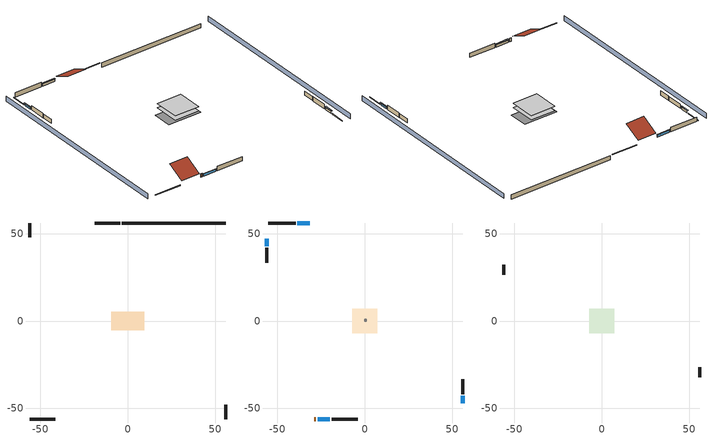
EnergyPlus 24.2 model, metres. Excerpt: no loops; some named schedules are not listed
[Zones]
basement - unconditioned
 floor foundation (Slab1 construction): -9.54,-5.31 -9.54,5.31 9.54,5.31 9.54,-5.31 z-2.13
 wall outside (RimJoist1 construction): -4.26,56.04 -18.99,56.04 z0.3:0.61
 wall outside (RimJoist2 construction): 56.04,-56.04 56.04,-47.87 z0.3:0.61
 wall outside (RimJoist3 construction): -56.04,-56.04 -41.32,-56.04 z0.3:0.61
 wall outside (RimJoist4 construction): -56.04,56.04 -56.04,47.87 z0.3:0.61
 wall foundation (FoundationWall1 construction): 56.04,56.04 -3.33,56.04 z-2.13:0.3
central ac and furnace airloop ret air zone
 floor adiabatic (AdiabaticConst): 0,0 0,1 1,1 1,0 z0
 wall adiabatic (AdiabaticConst): 0,1 0,0 1,0 1,1 0,1 z0:1
 ceiling adiabatic (AdiabaticConst): 1,0 1,1 0,1 0,0 z1
conditioned space
 floor to basement - unconditioned (Floor1 construction): -7.11,-7.11 -7.11,7.11 7.11,7.11 7.11,-7.11 z0.3
 wall outside (AdiabaticWallConstruction 1): -28.82,-56.04 -27.91,-56.04 z0.3:2.34
 wall outside (AdiabaticWallConstruction): -31.48,56.04 -38.53,56.04 / -26.98,-56.04 -19.93,-56.04 z0.3:1.49; 56.04,-46.94 56.04,-42.82 / -56.04,46.94 -56.04,42.82 z0.3:1.43
 wall outside (Wall1 construction): -39.46,56.04 -55.11,56.04 z0.3:2.74
 wall outside (Wall2 construction): 56.04,-41.89 56.04,-33.19 z0.3:2.74
 wall outside (Wall3 construction): -19,-56.04 -4.11,-56.04 z0.3:2.74
 wall outside (Wall4 construction): -56.04,41.89 -56.04,33.19 z0.3:2.74
 window (WindowConstruction): -31.48,56.04 -38.53,56.04 z0.3:1.49
 window (WindowConstruction 1): 56.04,-46.94 56.04,-42.82 z0.3:1.43
 window (WindowConstruction 2): -26.98,-56.04 -19.93,-56.04 z0.3:1.49
 window (WindowConstruction 3): -56.04,46.94 -56.04,42.82 z0.3:1.43
 door (Door): -28.82,-56.04 -27.91,-56.04 z0.3:2.34
attic - vented
 floor to conditioned space (Floor2 construction Reversed): -7.11,-7.11 -7.11,7.11 7.11,7.11 7.11,-7.11 z2.74
 wall outside (Wall5 construction): 56.04,-32.26 56.04,-26.5 z0.3:2.74
 wall outside (Wall6 construction): -56.04,32.26 -56.04,26.5 z0.3:2.74
 roof outside (Roof1 construction): -30.55,56.04,2.74 -30.55,46.53,7.5 -19.91,46.53,7.5 -19.91,56.04,2.74
 roof outside (Roof2 construction): -29.75,-56.04,2.74 -29.75,-46.53,7.5 -40.39,-46.53,7.5 -40.39,-56.04,2.74
shading: -60.61,56.04 -60.61,-56.04 / 60.61,-56.04 60.61,56.04 z0:2.74; -38.84,56.04 -31.18,56.04 -31.18,56.65 -38.84,56.65 z1.8; 56.04,-42.51 56.04,-47.25 56.65,-47.25 56.65,-42.51 z1.74; -19.63,-56.04 -27.28,-56.04 -27.28,-56.65 -19.63,-56.65 z1.8; -56.04,42.51 -56.04,47.25 -56.65,47.25 -56.65,42.51 z1.74
[Building]
Building 1: Terrain=Suburbs
[Site:Location]
Portland Intl Arpt_OR: Latitude {deg}=45.59; Longitude {deg}=-122.6; Time Zone {hr}=-8; Elevation {m}=33; Keep Site Location Information=Yes
[Site:GroundTemperature:Shallow]
10.2558, 8.96328, 8.85977, 9.47314, 11.9355, 14.3863, 16.5111, 17.8571, 17.9714, 16.8767, 14.8061, 12.4304
[Site:WaterMainsTemperature]
Calculation Method=Schedule; Temperature Schedule=mains temperature schedule
[Material] Roughness=Rough; Thermal Absorptance=0.9
Name | Thickness {m} | Conductivity {W/m-K} | Density {kg/m3} | Specific Heat {J/kg-K} | Solar Absorptance | Visible Absorptance
asphalt or fiberglass shingles | 0.00635 | 0.162714 | 1121.4 | 1465.45 | 0.85 | 0.85
ceiling loosefill ins | 0.0846667 | 0.0480833 | 16.02 | 1046.75 | 0.7 | 0.7
ceiling stud and cavity | 0.1397 | 0.0920385 | 65.682 | 1177.47 | 0.7 | 0.7
concrete 4.0 in. | 0.1016 | 1.803125 | 2242.8 | 837.4 | 0.7 | 0.7
concrete 8.0 in. | 0.2032 | 1.803125 | 2242.8 | 837.4 | 0.7 | 0.7
door material | 0.04445 | 0.0612267 | 512.64 | 1214.23 | 0.7 | 0.7
fiber cement siding | 0.009525 | 0.258207 | 347.634 | 1004.88 | 0.5 | 0.5
floor covering | 0.0127 | 0.0433444 | 54.468 | 1339.84 | 0.6 | 0.6
floor stud and cavity | 0.1397 | 0.923637 | 92.3553 | 1139.71 | 0.7 | 0.7
furniture material basement - unconditioned 1; furniture material conditioned space 1 | 0.1524 | 0.115458 | 640.8 | 1214.23 | 0.6 | 0.6
gypsum board | 0.0127 | 0.160291 | 801 | 837.4 | 0.6 | 0.6
osb sheathing 0.5 in. | 0.0127 | 0.115458 | 512.64 | 1214.23 | 0.6 | 0.6
osb sheathing 0.5 in. 1 | 0.0127 | 0.115458 | 512.64 | 1214.23 | 0.7 | 0.7
osb sheathing 0.75 in. | 0.01905 | 0.115458 | 512.64 | 1214.23 | 0.7 | 0.7
rim joist stud and cavity | 0.0508 | 0.178804 | 50.32683 | 1063.81 | 0.6 | 0.6
roof rigid ins | 0.00281632 | 0.029427 | 32.04 | 1214.23 | 0.7 | 0.7
wall rigid ins | 0.512978 | 0.029427 | 32.04 | 1214.23 | 0.7 | 0.7
wall stud and cavity | 0.1397 | 0.551395 | 139.0536 | 1170.24 | 0.7 | 0.7
wall stud and cavity 1 | 0.1397 | 0.346631 | 139.0536 | 1170.24 | 0.6 | 0.6
wall stud and cavity 2 | 0.0889 | 0.380278 | 52.3479 | 1209.89 | 0.7 | 0.7
wall stud and cavity 3 | 0.0889 | 0.391764 | 83.0341 | 1211.67 | 0.7 | 0.7
wood siding; wood siding 1 | 0.0254 | 0.102417 | 544.68 | 1172.36 | 0.7 | 0.7
[Material:NoMass]
Adiabatic: Roughness=Rough; Thermal Resistance {m2-K/W}=176.1; Thermal Absorptance=0.9; Solar Absorptance=0.7; Visible Absorptance=0.7
[WindowMaterial:SimpleGlazingSystem]
WindowMaterial: U-Factor {W/m2-K}=2.78222; Solar Heat Gain Coefficient=0.56
[Construction]
AdiabaticConst: Adiabatic
AdiabaticWallConstruction: wood siding, wall rigid ins, wall stud and cavity 2, gypsum board
AdiabaticWallConstruction 1: wood siding 1, wall rigid ins, wall stud and cavity 2, gypsum board
Door: door material
Floor1 construction: floor stud and cavity, osb sheathing 0.75 in., floor covering
Floor2 construction Reversed: gypsum board, ceiling stud and cavity, ceiling loosefill ins
FoundationWall1 construction: concrete 8.0 in.
furniture construction basement - unconditioned 1: furniture material basement - unconditioned 1
furniture construction conditioned space 1: furniture material conditioned space 1
PartitionWallConstruction: gypsum board, wall stud and cavity 3, gypsum board
RimJoist1 construction; RimJoist2 construction; RimJoist3 construction; RimJoist4 construction: fiber cement siding, rim joist stud and cavity
Roof1 construction; Roof2 construction: asphalt or fiberglass shingles, roof rigid ins, osb sheathing 0.5 in.
Slab1 construction: concrete 4.0 in.
Wall1 construction; Wall2 construction; Wall3 construction; Wall4 construction: fiber cement siding, osb sheathing 0.5 in. 1, wall stud and cavity, gypsum board
Wall5 construction; Wall6 construction: fiber cement siding, osb sheathing 0.5 in. 1, wall stud and cavity 1
WindowConstruction; WindowConstruction 1; WindowConstruction 2; WindowConstruction 3: WindowMaterial
[Zone] Multiplier=1
Name | Volume {m3} | Part of Total Floor Area
attic - vented | 214.681 | Yes
basement - unconditioned; conditioned space | 493.619 | Yes
central ac and furnace airloop ret air zone | 1 | No
[Space]
Name | Zone | Volume {m3} | Space Type
attic - vented 1 | attic - vented | 214.681
basement - unconditioned 1 | basement - unconditioned | 493.619
central ac and furnace airloop ret air space | central ac and furnace airloop ret air zone |  | Plenum Space Type
conditioned space 1 | conditioned space | 493.619
[ZoneInfiltration:EffectiveLeakageArea]
infil attic - vented 1: Zone or Space=attic - vented 1; Schedule=Always On Discrete; Effective Air Leakage Area {cm2}=6747.18; Stack Coefficient=0.000221234; Wind Coefficient=3.80944e-05
[ZoneMixing] Schedule=Always On Continuous; Design Flow Rate Calculation Method=Flow/Zone; Design Flow Rate {m3/s}=0
Name | Zone or Space | Source Zone or Space
whole house fan mix | attic - vented | conditioned space
central ac and furnace airloop_0 ZoneMixCondToDZ mix | basement - unconditioned | conditioned space
central ac and furnace airloop_0 ZoneMixDZToCond mix | conditioned space | basement - unconditioned
[SurfaceProperty:ExposedFoundationPerimeter]
Slab1: Exposed Perimeter Calculation Method=TotalExposedPerimeter; Total Exposed Perimeter {m}=59.37504
[InternalMass]
Name | Construction | Zone or ZoneList | Space or SpaceList | Surface Area {m2}
furniture mass basement - unconditioned 1 | furniture construction basement - unconditioned 1 | basement - unconditioned | basement - unconditioned 1 | 80.97429
furniture mass conditioned space 1 | furniture construction conditioned space 1 | conditioned space | conditioned space 1 | 80.97429
partition wall mass | PartitionWallConstruction | conditioned space | conditioned space 1 | 202.436
[OtherEquipment] Design Level Calculation Method=EquipmentLevel
Name | Fuel Type | Zone or ZoneList or Space or SpaceList | Schedule | Design Level {W} | Fraction Latent | Fraction Radiant | Fraction Lost
central ac and furnace airloop_0 RetCondToDZ; central ac and furnace airloop_0 SupCondToDZ; central ac and furnace airloop_0 SupSensLkToDZ; water heater sens | None | basement - unconditioned 1 | Always On Discrete | 0 | 0 | 0 | 0
central ac and furnace airloop_0 SupLatLkToDZ; water heater lat | None | basement - unconditioned 1 | Always On Discrete | 0 | 1 | 0 | 0
water heater energy adjustment1 | Electricity | basement - unconditioned 1 | Always On Discrete | 0.01 | 0 | 0 | 1
central ac and furnace airloop_0 RetCondToRP; central ac and furnace airloop_0 RetSensLkToRP | None | central ac and furnace airloop ret air space | Always On Discrete | 0 | 0 | 0 | 0
central ac and furnace airloop_0 RetLatLkToRP | None | central ac and furnace airloop ret air space | Always On Discrete | 0 | 1 | 0 | 0
central ac and furnace airloop_0 SupCondToLv; central ac and furnace airloop_0 SupSensLkToCond; mech vent house fan sensible load | None | conditioned space 1 | Always On Discrete | 0 | 0 | 0 | 0
central ac and furnace airloop_0 SupLatLkToCond; mech vent house fan latent load | None | conditioned space 1 | Always On Discrete | 0 | 1 | 0 | 0
clothes dryer 1 | Electricity | conditioned space 1 | clothes_dryer | 0 | 0.015 | 0.081 | 0.85
cooking range 1 | NaturalGas | conditioned space 1 | cooking_range | 3831.55 | 0.16 | 0.384 | 0.2
general water use latent | None | conditioned space 1 | general water use schedule | 44.1266 | 1 | 0 | 0
general water use sensible | None | conditioned space 1 | general water use schedule | -43.4886 | 0 | 0.6 | 0
[ZoneInfiltration:DesignFlowRate] Schedule=Always On Discrete
Name | Zone or ZoneList or Space or SpaceList | Design Flow Rate Calculation Method | Design Flow Rate {m3/s} | Air Changes per Hour {1/hr} | Constant Term Coefficient | Temperature Term Coefficient | Velocity Term Coefficient | Velocity Squared Term Coefficient
basement_unconditioned 1 duct leakage imbalance infil flow | basement - unconditioned 1 | Flow/Zone | 0
infil basement - unconditioned 1 | basement - unconditioned 1 | AirChanges/Hour |  | 0.1 | 1 | 0 | 0 | 0
infil flow; natural vent flow; whole house fan flow | conditioned space 1 | Flow/Zone | 0
[SpaceList]
Plenum Space Type: central ac and furnace airloop ret air space
[SurfaceProperty:IncidentSolarMultiplier] Incident Solar Multiplier=1; Incident Solar Multiplier Schedule=trans schedule winter=0.85 summer=0.7
Window1; Window2; Window3; Window4
[Lights]
interior lighting: Zone or ZoneList or Space or SpaceList=conditioned space 1; Schedule=lighting_interior; Design Level Calculation Method=LightingLevel; Lighting Level {W}=279.968; Return Air Fraction=0; Fraction Radiant=0.6; Fraction Visible=0.2; Fraction Replaceable=1
[People]
occupants: Zone or ZoneList or Space or SpaceList=conditioned space 1; Number of People Schedule=occupants; Number of People Calculation Method=People; Number of People=2; Fraction Radiant=0.314171; Sensible Heat Fraction=0.56303; Activity Level Schedule=occupants activity schedule; Carbon Dioxide Generation Rate {m3/s-W}=0; Enable ASHRAE 55 Comfort Warnings=No; Mean Radiant Temperature Calculation Type=EnclosureAveraged
[ElectricEquipment] Zone or ZoneList or Space or SpaceList=conditioned space 1; Design Level Calculation Method=EquipmentLevel
Name | Schedule | Design Level {W} | Fraction Latent | Fraction Radiant | Fraction Lost
clothes dryer | clothes_dryer | 4767.98 | 0.015 | 0.081 | 0.85
clothes washer | clothes_washer | 192.355 | 0.03 | 0.162 | 0.7
cooking range | cooking_range | 130.738 | 0.16 | 0.384 | 0.2
dishwasher | dishwasher | 1564.53 | 0.3 | 0.18 | 0.4
fridge | fridge schedule | 49.4292 | 0 | 0.6 | 0
mech vent bath fan 0 | mech vent bath fan 0 schedule | 15 | 0 | 0 | 1
mech vent house fan | mech vent house fan schedule | 0 | 0 | 0 | 1
mech vent house fan cfis | mech vent house fan cfis schedule | 0 | 0 | 0 | 0
mech vent range fan 0 | mech vent range fan 0 schedule | 30 | 0 | 0 | 1
misc plug loads | plug_loads_other | 346.754 | 0.021 | 0.558 | 0.049
misc tv | plug_loads_tv | 405.99 | 0 | 0.6 | 0
whole house fan | Always On Discrete | 0 | 0 | 0 | 1
[AvailabilityManager:Scheduled]
central ac and furnace airloop Availability Manager: Schedule=Always On Discrete
[AirLoopHVAC:ReturnPlenum]
Air Loop HVAC Return Plenum 1: Zone=central ac and furnace airloop ret air zone
[WaterUse:Equipment]
dishwasher: Peak Flow Rate {m3/s}=5.94532e-06; Flow Rate Fraction Schedule=hot_water_dishwasher
[Foundation:Kiva]
Foundation Kiva 1: Initial Indoor Air Temperature {C}=9.52053; Wall Height Above Grade {m}=0.3048; Wall Depth Below Slab {m}=0.2032
[Foundation:Kiva:Settings]
Soil Conductivity {W/m-K}=1.9041; Soil Density {kg/m3}=1842.3; Soil Specific Heat {J/kg-K}=418.7; Ground Solar Absorptivity=0.9; Ground Thermal Absorptivity=0.9; Ground Surface Roughness {m}=0.03; Far-Field Width {m}=40; Deep-Ground Boundary Condition=ZeroFlux; Deep-Ground Depth {m}=40; Minimum Cell Dimension {m}=0.2; Maximum Cell Growth Coefficient=3; Simulation Timestep=Timestep
[Exterior:Lights]
exterior lighting: Schedule=exterior lighting schedule; Design Level {W}=8.01452
[EnergyManagementSystem:GlobalVariable]
central_ac_and_furnace_airloop_0_DuctImbalLkExhFanEquivCond
central_ac_and_furnace_airloop_0_DuctImbalLkExhFanEquivDZ
central_ac_and_furnace_airloop_0_DuctImbalLkSupFanEquivCond
central_ac_and_furnace_airloop_0_DuctImbalLkSupFanEquivDZ
central_ac_and_furnace_airloop_0_DZ_T
central_ac_and_furnace_airloop_0_DZ_W
central_ac_and_furnace_airloop_0_RetCondToDZ
central_ac_and_furnace_airloop_0_RetCondToRP
central_ac_and_furnace_airloop_0_RetLatLkToRP
central_ac_and_furnace_airloop_0_RetSensLkToRP
central_ac_and_furnace_airloop_0_SupCondToDZ
central_ac_and_furnace_airloop_0_SupCondToLv
central_ac_and_furnace_airloop_0_SupLatLkToCond
central_ac_and_furnace_airloop_0_SupLatLkToDZ
central_ac_and_furnace_airloop_0_SupSensLkToCond
central_ac_and_furnace_airloop_0_SupSensLkToDZ
central_ac_and_furnace_airloop_0_ZoneMixCondToDZ
central_ac_and_furnace_airloop_0_ZoneMixDZToCond
central_ac_and_furnace_airloop_AH_MFR
central_ac_and_furnace_airloop_AH_Tout
central_ac_and_furnace_airloop_AH_VFR
central_ac_and_furnace_airloop_AH_Wout
central_ac_and_furnace_airloop_Fan_RTF
central_ac_and_furnace_airloop_RA_T
central_ac_and_furnace_airloop_Ra_W
infil_program_Qfan
infil_program_Qinf
natural_vent_program_Qnv
natural_vent_program_Qwhf
[EnergyManagementSystem:Sensor]
Name | Output:Variable or Output:Meter Index Key | Output:Variable or Output:Meter
airflow_gain | infil flow | Infiltration Sensible Heat Gain Energy
airflow_gain_1 | natural vent flow | Infiltration Sensible Heat Gain Energy
airflow_gain_2 | whole house fan flow | Infiltration Sensible Heat Gain Energy
airflow_loss | infil flow | Infiltration Sensible Heat Loss Energy
airflow_loss_1 | natural vent flow | Infiltration Sensible Heat Loss Energy
airflow_loss_2 | whole house fan flow | Infiltration Sensible Heat Loss Energy
central_ac_and_furnace_airloop_0_DZ_T_s | basement - unconditioned | Zone Air Temperature
central_ac_and_furnace_airloop_0_DZ_W_s | basement - unconditioned | Zone Mean Air Humidity Ratio
central_ac_and_furnace_airloop_AH_MFR_s | Node 6 | System Node Mass Flow Rate
central_ac_and_furnace_airloop_AH_Tout_s | Node 6 | System Node Temperature
central_ac_and_furnace_airloop_AH_VFR_s | Node 6 | System Node Current Density Volume Flow Rate
central_ac_and_furnace_airloop_AH_Wout_s | Node 6 | System Node Humidity Ratio
central_ac_and_furnace_airloop_RA_T_s | Node 9 | System Node Temperature
central_ac_and_furnace_airloop_Ra_W_s | Node 9 | System Node Humidity Ratio
clg_load_cond |  | Cooling:EnergyTransfer:Zone:CONDITIONED SPACE
clg_load_duct |  | Cooling:EnergyTransfer:Zone:CENTRAL AC AND FURNACE AIRLOOP RET AIR ZONE
clg_sp_s; clg_sp_s_1 | cooling setpoint | Schedule Value
clothes_dryer_exhaust_0_sch_s | clothes_dryer | Schedule Value
cool_season | cooling season schedule | Schedule Value
ducts_conv | central ac and furnace airloop_0 RetCondToRP | Other Equipment Convective Heating Energy
ducts_conv_1 | central ac and furnace airloop_0 RetLatLkToRP | Other Equipment Convective Heating Energy
ducts_conv_2 | central ac and furnace airloop_0 RetSensLkToRP | Other Equipment Convective Heating Energy
ducts_conv_3 | central ac and furnace airloop_0 SupCondToLv | Other Equipment Convective Heating Energy
ducts_conv_4 | central ac and furnace airloop_0 SupLatLkToCond | Other Equipment Convective Heating Energy
ducts_conv_5 | central ac and furnace airloop_0 SupSensLkToCond | Other Equipment Convective Heating Energy
ducts_rad | central ac and furnace airloop_0 RetCondToRP | Other Equipment Radiant Heating Energy
ducts_rad_1 | central ac and furnace airloop_0 RetLatLkToRP | Other Equipment Radiant Heating Energy
ducts_rad_2 | central ac and furnace airloop_0 RetSensLkToRP | Other Equipment Radiant Heating Energy
ducts_rad_3 | central ac and furnace airloop_0 SupCondToLv | Other Equipment Radiant Heating Energy
ducts_rad_4 | central ac and furnace airloop_0 SupLatLkToCond | Other Equipment Radiant Heating Energy
ducts_rad_5 | central ac and furnace airloop_0 SupSensLkToCond | Other Equipment Radiant Heating Energy
htg_load_cond |  | Heating:EnergyTransfer:Zone:CONDITIONED SPACE
htg_load_duct |  | Heating:EnergyTransfer:Zone:CENTRAL AC AND FURNACE AIRLOOP RET AIR ZONE
htg_sp_s; htg_sp_s_1 | heating setpoint | Schedule Value
ig_ee_conv | clothes dryer | Electric Equipment Convective Heating Energy
ig_ee_conv_2 | cooking range | Electric Equipment Convective Heating Energy
ig_ee_conv_3 | dishwasher | Electric Equipment Convective Heating Energy
ig_ee_conv_4 | fridge | Electric Equipment Convective Heating Energy
ig_ee_conv_5 | misc plug loads | Electric Equipment Convective Heating Energy
ig_ee_conv_6 | misc tv | Electric Equipment Convective Heating Energy
ig_ee_conv_7 | whole house fan | Electric Equipment Convective Heating Energy
ig_ee_rad | clothes dryer | Electric Equipment Radiant Heating Energy
ig_ee_rad_2 | cooking range | Electric Equipment Radiant Heating Energy
ig_ee_rad_3 | dishwasher | Electric Equipment Radiant Heating Energy
ig_ee_rad_4 | fridge | Electric Equipment Radiant Heating Energy
ig_ee_rad_5 | misc plug loads | Electric Equipment Radiant Heating Energy
ig_ee_rad_6 | misc tv | Electric Equipment Radiant Heating Energy
ig_ee_rad_7 | whole house fan | Electric Equipment Radiant Heating Energy
ig_lgt_conv | interior lighting | Lights Convective Heating Energy
ig_lgt_rad | interior lighting | Lights Radiant Heating Energy
ig_lgt_vis | interior lighting | Lights Visible Radiation Heating Energy
ig_oe_conv | clothes dryer 1 | Other Equipment Convective Heating Energy
ig_oe_conv_1 | cooking range 1 | Other Equipment Convective Heating Energy
ig_oe_conv_2 | general water use latent | Other Equipment Convective Heating Energy
ig_oe_conv_3 | general water use sensible | Other Equipment Convective Heating Energy
ig_oe_rad | clothes dryer 1 | Other Equipment Radiant Heating Energy
ig_oe_rad_1 | cooking range 1 | Other Equipment Radiant Heating Energy
ig_oe_rad_2 | general water use latent | Other Equipment Radiant Heating Energy
ig_oe_rad_3 | general water use sensible | Other Equipment Radiant Heating Energy
ig_ppl_conv | occupants | People Convective Heating Energy
ig_ppl_rad | occupants | People Radiant Heating Energy
im_conv | furniture mass conditioned space 1 | Surface Inside Face Convection Heat Gain Energy
im_conv_1 | partition wall mass | Surface Inside Face Convection Heat Gain Energy
im_ig | furniture mass conditioned space 1 | Surface Inside Face Internal Gains Radiation Heat Gain Energy
im_ig_1 | partition wall mass | Surface Inside Face Internal Gains Radiation Heat Gain Energy
im_lgt | furniture mass conditioned space 1 | Surface Inside Face Lights Radiation Heat Gain Energy
im_lgt_1 | partition wall mass | Surface Inside Face Lights Radiation Heat Gain Energy
im_sol | furniture mass conditioned space 1 | Surface Inside Face Solar Radiation Heat Gain Energy
im_sol_1 | partition wall mass | Surface Inside Face Solar Radiation Heat Gain Energy
im_surf | furniture mass conditioned space 1 | Surface Inside Face Net Surface Thermal Radiation Heat Gain Energy
im_surf_1 | partition wall mass | Surface Inside Face Net Surface Thermal Radiation Heat Gain Energy
mech_vent_bath_fan_0_sch_s | mech vent bath fan 0 schedule | Schedule Value
mech_vent_range_fan_0_sch_s | mech vent range fan 0 schedule | Schedule Value
mv_conv | mech vent bath fan 0 | Electric Equipment Convective Heating Energy
mv_conv_1 | mech vent house fan | Electric Equipment Convective Heating Energy
mv_conv_2 | mech vent house fan cfis | Electric Equipment Convective Heating Energy
mv_conv_3 | mech vent range fan 0 | Electric Equipment Convective Heating Energy
mv_conv_4 | mech vent house fan latent load | Other Equipment Convective Heating Energy
mv_conv_5 | mech vent house fan sensible load | Other Equipment Convective Heating Energy
mv_rad | mech vent bath fan 0 | Electric Equipment Radiant Heating Energy
mv_rad_1 | mech vent house fan | Electric Equipment Radiant Heating Energy
mv_rad_2 | mech vent house fan cfis | Electric Equipment Radiant Heating Energy
mv_rad_3 | mech vent range fan 0 | Electric Equipment Radiant Heating Energy
mv_rad_4 | mech vent house fan latent load | Other Equipment Radiant Heating Energy
mv_rad_5 | mech vent house fan sensible load | Other Equipment Radiant Heating Energy
natural_vent_s | natural vent schedule | Schedule Value
out_pb_s |  | Site Outdoor Air Barometric Pressure
out_wt_s |  | Site Outdoor Air Humidity Ratio
site_vw_s |  | Site Wind Speed
ss_back_out | Window1 | Surface Window Shortwave from Zone Back Out Window Heat Transfer Rate
ss_back_out_1 | Window2 | Surface Window Shortwave from Zone Back Out Window Heat Transfer Rate
ss_back_out_2 | Window3 | Surface Window Shortwave from Zone Back Out Window Heat Transfer Rate
ss_back_out_3 | Window4 | Surface Window Shortwave from Zone Back Out Window Heat Transfer Rate
ss_conv | Door1 | Surface Inside Face Convection Heat Gain Energy
ss_conv_1 | Window1 | Surface Inside Face Convection Heat Gain Energy
ss_conv_2 | Window2 | Surface Inside Face Convection Heat Gain Energy
ss_conv_3 | Window3 | Surface Inside Face Convection Heat Gain Energy
ss_conv_4 | Window4 | Surface Inside Face Convection Heat Gain Energy
ss_ig | Door1 | Surface Inside Face Internal Gains Radiation Heat Gain Energy
ss_ig_1 | Window1 | Surface Inside Face Internal Gains Radiation Heat Gain Energy
ss_ig_2 | Window2 | Surface Inside Face Internal Gains Radiation Heat Gain Energy
ss_ig_3 | Window3 | Surface Inside Face Internal Gains Radiation Heat Gain Energy
ss_ig_4 | Window4 | Surface Inside Face Internal Gains Radiation Heat Gain Energy
ss_lgt | Door1 | Surface Inside Face Lights Radiation Heat Gain Energy
ss_sol | Door1 | Surface Inside Face Solar Radiation Heat Gain Energy
ss_surf | Door1 | Surface Inside Face Net Surface Thermal Radiation Heat Gain Energy
ss_surf_1 | Window1 | Surface Inside Face Net Surface Thermal Radiation Heat Gain Energy
ss_surf_2 | Window2 | Surface Inside Face Net Surface Thermal Radiation Heat Gain Energy
ss_surf_3 | Window3 | Surface Inside Face Net Surface Thermal Radiation Heat Gain Energy
ss_surf_4 | Window4 | Surface Inside Face Net Surface Thermal Radiation Heat Gain Energy
ss_trans_in | Window1 | Surface Window Transmitted Solar Radiation Rate
ss_trans_in_1 | Window2 | Surface Window Transmitted Solar Radiation Rate
ss_trans_in_2 | Window3 | Surface Window Transmitted Solar Radiation Rate
ss_trans_in_3 | Window4 | Surface Window Transmitted Solar Radiation Rate
ss_trans_out | Window1 | Surface Inside Face Initial Transmitted Diffuse Transmitted Out Window Solar Radiation Rate
ss_trans_out_1 | Window2 | Surface Inside Face Initial Transmitted Diffuse Transmitted Out Window Solar Radiation Rate
ss_trans_out_2 | Window3 | Surface Inside Face Initial Transmitted Diffuse Transmitted Out Window Solar Radiation Rate
ss_trans_out_3 | Window4 | Surface Inside Face Initial Transmitted Diffuse Transmitted Out Window Solar Radiation Rate
s_conv | Floor1 | Surface Inside Face Convection Heat Gain Energy
s_conv_1 | Floor2 | Surface Inside Face Convection Heat Gain Energy
s_conv_2 | Wall1 | Surface Inside Face Convection Heat Gain Energy
s_conv_3 | Wall2 | Surface Inside Face Convection Heat Gain Energy
s_conv_4 | Wall3 | Surface Inside Face Convection Heat Gain Energy
s_conv_5 | Wall4 | Surface Inside Face Convection Heat Gain Energy
s_ig | Floor1 | Surface Inside Face Internal Gains Radiation Heat Gain Energy
s_ig_1 | Floor2 | Surface Inside Face Internal Gains Radiation Heat Gain Energy
s_ig_2 | Wall1 | Surface Inside Face Internal Gains Radiation Heat Gain Energy
s_ig_3 | Wall2 | Surface Inside Face Internal Gains Radiation Heat Gain Energy
s_ig_4 | Wall3 | Surface Inside Face Internal Gains Radiation Heat Gain Energy
s_ig_5 | Wall4 | Surface Inside Face Internal Gains Radiation Heat Gain Energy
s_lgt | Floor1 | Surface Inside Face Lights Radiation Heat Gain Energy
s_lgt_1 | Floor2 | Surface Inside Face Lights Radiation Heat Gain Energy
s_lgt_2 | Wall1 | Surface Inside Face Lights Radiation Heat Gain Energy
s_lgt_3 | Wall2 | Surface Inside Face Lights Radiation Heat Gain Energy
s_lgt_4 | Wall3 | Surface Inside Face Lights Radiation Heat Gain Energy
